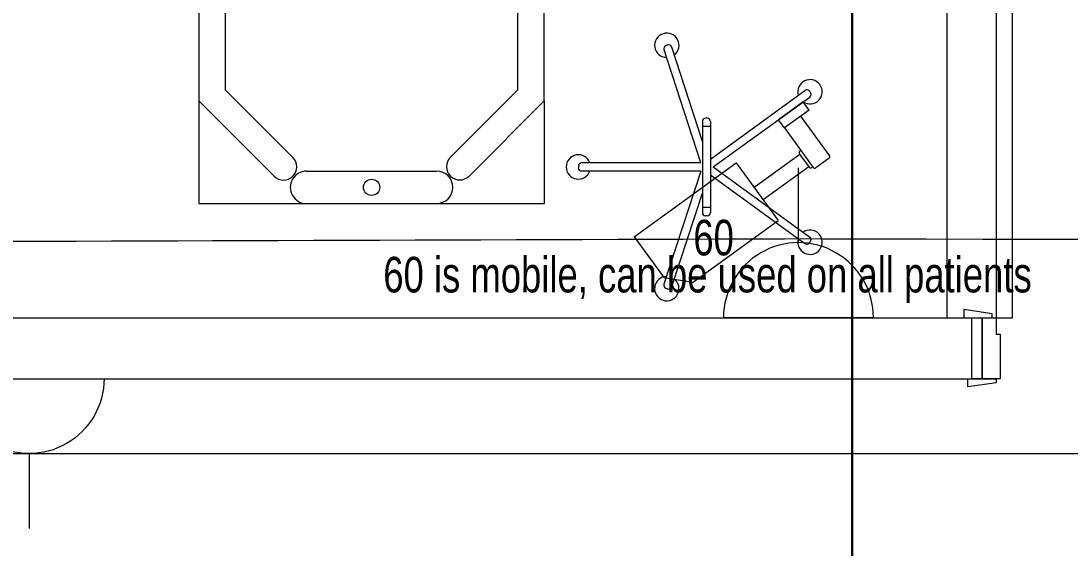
# Model space of a CAD drawing. Header units: metres. Extents: x 75097 to 220695, y -1557923 to -1361206.
# Drawn here: x 115643 to 118224, y -1461390 to -1460092 of the extents above; entities that cross this region are included whole.
import ezdxf

# ---------------------------------------------------------------- set-up
doc = ezdxf.new("R2010")
doc.units = ezdxf.units.M
doc.layers.get('0').update_dxf_attribs({"lineweight": 0})
for name, color, linetype, lineweight in [('A-100 - Copy$0$Medical Equipment and Furniture', 8, 'Continuous', 0), ('A-100 - Copy$0$Medical Equipment and Furniture1', 8, 'Continuous', 5), ('A-100 - Copy$0$Walls', 8, 'Continuous', 0), ('A-100 - Copy$0$Wooden Joinery', 8, 'Continuous', 0), ('E-LG', 245, 'Continuous', 30)]:
    doc.layers.add(name, color=color, linetype=linetype, lineweight=lineweight)
doc.layers.add('E-POWR', color=7, linetype='Continuous', lineweight=9, true_color=0x4e7e3e)
doc.styles.add('A-100 - Copy$0$X3G_ENTITY_257CFD', font='swisscl.ttf', dxfattribs={"height": 200})

# ---------------------------------------------------------------- blocks, each defined once
blk = doc.blocks.new('NORMAL SOCKET')
at = {"layer": 'E-POWR'}
for p, q in [((0, 307.7), (0, 615.4)), ((-307.7, 0), (307.7, 0))]:
    blk.add_line(p, q, dxfattribs=at)
blk.add_ellipse((0, 0), major_axis=(32.8, 305.9), ratio=1, start_param=4.81904, end_param=7.960633, dxfattribs=at)
blk = doc.blocks.new('*X149')
for p, q in [((5, 3), (5, 3)), ((5, 3), (5, 3)), ((5, 3), (5, 3)), ((5, 3), (5, 3)), ((5, 3), (5, 3)), ((5, 3), (5, 3)), ((5, 3), (5, 3)), ((5, 3), (5, 3)), ((5, 3), (5, 3)), ((5, 3), (5, 3)), ((5, 3), (5, 3)), ((5, 3), (5, 3)), ((5, 3), (5, 3)), ((5, 3), (5, 3)), ((5, 3), (5, 3)), ((5, 3), (5, 3)), ((5, 3), (5, 3)), ((5, 3), (5, 3)), ((5, 3), (5, 3)), ((5, 3), (5, 3)), ((5, 3), (5, 3)), ((5, 3), (5, 3)), ((5, 3), (5, 3)), ((5, 3), (5, 3)), ((5, 3), (5, 3)), ((5, 3), (5, 3)), ((5, 3), (5, 3)), ((5, 3), (5, 3)), ((5, 3), (5, 3)), ((5, 3), (5, 3)), ((5, 3), (5, 3)), ((5, 3), (5, 3)), ((5, 3), (5, 3)), ((5, 3), (5, 3)), ((5, 3), (5, 3)), ((5, 3), (5, 3)), ((5, 3), (5, 3)), ((5, 3), (5, 3)), ((5, 3), (5, 3)), ((5, 3), (5, 3)), ((5, 3), (5, 3)), ((5, 3), (5, 3)), ((5, 3), (5, 3)), ((5, 3), (5, 3)), ((5, 3), (5, 3)), ((5, 3), (5, 3)), ((5, 3), (5, 3)), ((5, 3), (5, 3)), ((5, 3), (5, 3)), ((5, 3), (5, 3)), ((5, 3), (5, 3)), ((5, 3), (5, 3)), ((5, 3), (5, 3)), ((5, 3), (5, 3)), ((5, 3), (5, 3)), ((5, 3), (5, 3)), ((5, 3), (5, 3)), ((5, 3), (5, 3)), ((5, 3), (5, 3)), ((5, 3), (5, 3)), ((5, 3), (5, 3)), ((5, 3), (5, 3)), ((5, 3), (5, 3)), ((5, 3), (5, 3)), ((5, 3), (5, 3)), ((5, 3), (5, 3)), ((6, 3), (5, 3)), ((5, 3), (5, 3)), ((6, 3), (5, 3)), ((5, 3), (5, 3)), ((6, 3), (5, 3)), ((5, 3), (5, 3)), ((6, 3), (5, 3)), ((5, 3), (5, 3)), ((5, 3), (5, 3)), ((5, 3), (5, 3)), ((5, 3), (5, 3)), ((5, 3), (5, 3)), ((5, 3), (5, 3)), ((5, 3), (5, 3)), ((5, 3), (5, 3)), ((5, 3), (5, 3)), ((5, 3), (5, 3)), ((5, 3), (5, 3)), ((5, 3), (5, 3)), ((5, 3), (5, 3)), ((5, 3), (5, 3)), ((5, 3), (5, 3)), ((5, 3), (5, 3)), ((5, 3), (5, 3)), ((5, 3), (5, 3)), ((5, 3), (5, 3)), ((5, 3), (5, 3)), ((5, 3), (5, 3)), ((5, 3), (5, 3)), ((5, 3), (5, 3)), ((6, 3), (6, 3)), ((6, 3), (6, 3)), ((6, 3), (6, 3)), ((6, 3), (6, 3)), ((6, 3), (6, 3)), ((6, 3), (6, 3)), ((6, 3), (6, 3)), ((6, 3), (6, 3)), ((6, 3), (6, 3)), ((6, 3), (6, 3)), ((6, 3), (6, 3)), ((6, 3), (6, 3)), ((6, 3), (6, 3)), ((6, 3), (6, 3)), ((6, 3), (6, 3)), ((6, 3), (6, 3)), ((6, 3), (6, 3)), ((6, 3), (6, 3)), ((6, 3), (6, 3)), ((6, 3), (6, 3)), ((6, 3), (6, 3)), ((6, 3), (6, 3)), ((6, 3), (6, 3)), ((6, 3), (6, 3)), ((6, 3), (6, 3)), ((6, 3), (6, 3)), ((6, 3), (6, 3)), ((6, 3), (6, 3)), ((6, 3), (6, 3)), ((6, 3), (6, 3)), ((6, 3), (6, 3)), ((6, 3), (6, 3)), ((6, 3), (6, 3)), ((6, 3), (6, 3)), ((6, 3), (6, 3)), ((6, 3), (6, 3)), ((6, 3), (6, 3)), ((6, 3), (6, 3)), ((6, 3), (6, 3)), ((6, 3), (6, 3)), ((6, 3), (6, 3)), ((6, 3), (6, 3)), ((6, 3), (6, 3)), ((6, 3), (6, 3)), ((6, 3), (6, 3)), ((6, 3), (6, 3)), ((6, 3), (6, 3)), ((6, 3), (6, 3)), ((6, 3), (6, 3)), ((6, 3), (6, 3)), ((6, 3), (6, 3)), ((6, 3), (6, 3)), ((6, 3), (6, 3)), ((6, 3), (6, 3)), ((6, 3), (6, 3)), ((6, 3), (6, 3)), ((6, 3), (6, 3)), ((6, 3), (6, 3)), ((6, 3), (6, 3)), ((6, 3), (6, 3)), ((6, 3), (6, 3)), ((6, 3), (6, 3)), ((6, 3), (6, 3)), ((6, 3), (6, 3)), ((6, 3), (6, 3)), ((6, 3), (6, 3)), ((6, 3), (6, 3)), ((6, 3), (6, 3)), ((6, 3), (6, 3)), ((6, 3), (6, 3)), ((6, 3), (6, 3)), ((6, 3), (6, 3)), ((6, 3), (6, 3)), ((6, 3), (6, 3)), ((6, 3), (6, 3)), ((6, 3), (6, 3)), ((6, 3), (6, 3)), ((6, 3), (6, 3)), ((6, 3), (6, 3)), ((6, 3), (6, 3)), ((6, 3), (6, 3)), ((6, 3), (6, 3)), ((6, 3), (6, 3)), ((6, 3), (6, 3)), ((6, 3), (6, 3)), ((6, 3), (6, 3)), ((6, 3), (6, 3)), ((6, 3), (6, 3)), ((6, 3), (6, 3)), ((6, 3), (6, 3)), ((6, 3), (6, 3)), ((6, 3), (6, 3)), ((6, 3), (6, 3)), ((6, 3), (6, 3)), ((6, 3), (6, 3)), ((6, 3), (6, 3)), ((6, 3), (6, 3)), ((6, 3), (6, 3)), ((6, 3), (6, 3)), ((6, 3), (6, 3)), ((6, 3), (6, 3)), ((6, 3), (6, 3)), ((6, 3), (6, 3)), ((6, 3), (6, 3)), ((6, 3), (6, 3)), ((6, 3), (6, 3)), ((6, 3), (6, 3)), ((6, 3), (6, 3)), ((6, 3), (6, 3)), ((6, 3), (6, 3)), ((6, 3), (6, 3)), ((6, 3), (6, 3)), ((6, 3), (6, 3)), ((6, 3), (6, 3)), ((6, 3), (6, 3)), ((6, 3), (6, 3)), ((6, 3), (6, 3)), ((6, 3), (6, 3)), ((6, 3), (6, 3)), ((6, 3), (6, 3)), ((6, 3), (6, 3)), ((6, 3), (6, 3)), ((6, 3), (6, 3)), ((6, 3), (6, 3)), ((6, 3), (6, 3)), ((6, 3), (6, 3)), ((6, 3), (6, 3)), ((6, 3), (6, 3)), ((6, 3), (6, 3)), ((6, 3), (6, 3)), ((6, 3), (6, 3)), ((6, 3), (6, 3)), ((6, 3), (6, 3)), ((6, 3), (6, 3)), ((6, 3), (6, 3)), ((6, 3), (6, 3)), ((6, 3), (6, 3)), ((6, 3), (6, 3)), ((6, 3), (6, 3)), ((6, 3), (6, 3)), ((6, 3), (6, 3)), ((6, 3), (6, 3)), ((6, 3), (6, 3)), ((6, 3), (6, 3)), ((6, 3), (6, 3)), ((6, 3), (6, 3)), ((6, 3), (6, 3)), ((6, 3), (6, 3)), ((6, 3), (6, 3)), ((6, 3), (6, 3)), ((6, 3), (6, 3)), ((6, 3), (6, 3)), ((6, 3), (6, 3)), ((6, 3), (6, 3)), ((6, 3), (6, 3)), ((6, 3), (6, 3)), ((6, 3), (6, 3)), ((6, 3), (6, 3)), ((6, 3), (6, 3)), ((6, 3), (6, 3)), ((6, 3), (6, 3)), ((6, 3), (6, 3)), ((6, 3), (6, 3)), ((6, 3), (6, 3)), ((6, 3), (6, 3)), ((6, 3), (6, 3)), ((6, 3), (6, 3)), ((6, 3), (6, 3)), ((6, 3), (6, 3)), ((6, 3), (6, 3)), ((6, 3), (6, 3)), ((6, 3), (6, 3)), ((6, 3), (6, 3)), ((6, 3), (6, 3)), ((6, 3), (6, 3)), ((6, 3), (6, 3)), ((6, 3), (6, 3)), ((6, 3), (6, 3)), ((6, 3), (6, 3)), ((6, 3), (6, 3)), ((6, 3), (6, 3)), ((6, 3), (6, 3)), ((6, 3), (6, 3)), ((6, 3), (6, 3)), ((6, 3), (6, 3)), ((6, 3), (6, 3)), ((6, 3), (6, 3)), ((6, 3), (6, 3)), ((6, 3), (6, 3)), ((6, 3), (6, 3)), ((6, 3), (6, 3)), ((6, 3), (6, 3)), ((6, 3), (6, 3)), ((6, 3), (6, 3)), ((6, 3), (6, 3)), ((6, 3), (6, 3)), ((6, 3), (6, 3)), ((6, 3), (6, 3)), ((6, 3), (6, 3)), ((6, 3), (6, 3)), ((6, 3), (6, 3)), ((6, 3), (6, 3)), ((6, 3), (6, 3)), ((6, 3), (6, 3)), ((6, 3), (5, 3)), ((6, 3), (5, 3)), ((6, 3), (5, 3)), ((6, 3), (5, 3)), ((6, 3), (5, 3)), ((6, 3), (6, 3)), ((6, 3), (6, 3)), ((6, 3), (6, 3)), ((6, 3), (6, 3)), ((6, 3), (6, 3)), ((6, 3), (6, 3)), ((6, 3), (6, 3)), ((6, 3), (6, 3)), ((6, 3), (6, 3)), ((6, 3), (6, 3)), ((6, 3), (6, 3)), ((6, 3), (6, 3)), ((6, 3), (6, 3)), ((6, 3), (6, 3)), ((6, 3), (6, 3)), ((6, 3), (6, 3)), ((6, 3), (6, 3)), ((6, 3), (6, 3)), ((6, 3), (6, 3)), ((6, 3), (6, 3)), ((6, 3), (6, 3)), ((6, 3), (6, 3)), ((6, 3), (6, 3)), ((6, 3), (6, 3)), ((6, 3), (6, 3)), ((6, 3), (6, 3)), ((6, 3), (6, 3)), ((6, 3), (6, 3)), ((6, 3), (6, 3)), ((6, 3), (6, 3)), ((6, 3), (6, 3)), ((6, 3), (6, 3)), ((6, 3), (6, 3)), ((6, 3), (6, 3)), ((6, 3), (6, 3)), ((6, 3), (6, 3)), ((6, 3), (6, 3)), ((6, 3), (6, 3)), ((6, 3), (6, 3)), ((6, 3), (6, 3)), ((6, 3), (6, 3)), ((6, 3), (6, 3)), ((6, 3), (6, 3)), ((6, 3), (6, 3)), ((6, 3), (6, 3)), ((6, 3), (6, 3)), ((6, 3), (6, 3)), ((6, 3), (6, 3)), ((6, 3), (6, 3)), ((6, 3), (6, 3)), ((6, 3), (6, 3)), ((6, 3), (6, 3)), ((6, 3), (6, 3)), ((6, 3), (6, 3)), ((6, 3), (6, 3)), ((6, 3), (6, 3)), ((6, 3), (6, 3)), ((6, 3), (6, 3)), ((6, 3), (6, 3)), ((6, 3), (6, 3)), ((6, 3), (6, 3)), ((6, 3), (6, 3)), ((6, 3), (6, 3)), ((6, 3), (6, 3)), ((6, 3), (6, 3)), ((6, 3), (6, 3)), ((6, 3), (6, 3)), ((6, 3), (6, 3)), ((6, 3), (6, 3)), ((6, 3), (6, 3)), ((6, 3), (6, 3)), ((6, 3), (6, 3)), ((6, 3), (6, 3)), ((6, 3), (6, 3)), ((6, 3), (6, 3)), ((6, 3), (6, 3)), ((6, 3), (6, 3)), ((6, 3), (6, 3)), ((6, 3), (6, 3)), ((6, 3), (6, 3)), ((6, 3), (6, 3)), ((6, 3), (6, 3)), ((6, 3), (6, 3)), ((6, 3), (6, 3)), ((6, 3), (6, 3)), ((6, 3), (6, 3)), ((6, 3), (6, 3)), ((6, 3), (6, 3)), ((6, 3), (6, 3)), ((6, 3), (6, 3)), ((6, 3), (6, 3)), ((6, 3), (6, 3)), ((6, 3), (6, 3)), ((6, 3), (6, 3)), ((6, 3), (6, 3)), ((6, 3), (6, 3)), ((6, 3), (6, 3)), ((6, 3), (6, 3)), ((6, 3), (6, 3)), ((6, 3), (6, 3)), ((6, 3), (6, 3)), ((6, 3), (6, 3)), ((6, 3), (6, 3)), ((6, 3), (6, 3)), ((6, 3), (6, 3)), ((6, 3), (6, 3)), ((6, 3), (6, 3)), ((6, 3), (6, 3)), ((6, 3), (6, 3)), ((6, 3), (6, 3)), ((6, 3), (6, 3)), ((6, 3), (6, 3)), ((6, 3), (6, 3)), ((6, 3), (6, 3)), ((6, 3), (6, 3)), ((6, 3), (6, 3)), ((6, 3), (6, 3)), ((6, 3), (6, 3)), ((6, 3), (6, 3)), ((6, 3), (6, 3)), ((6, 3), (6, 3)), ((6, 3), (6, 3)), ((6, 3), (6, 3)), ((6, 3), (6, 3)), ((6, 3), (6, 3)), ((6, 3), (6, 3)), ((6, 3), (6, 3)), ((6, 3), (6, 3)), ((6, 3), (6, 3)), ((6, 3), (6, 3)), ((6, 3), (6, 3)), ((6, 3), (6, 3)), ((6, 3), (6, 3)), ((6, 3), (6, 3)), ((6, 3), (6, 3)), ((6, 3), (6, 3)), ((6, 3), (6, 3)), ((6, 3), (6, 3)), ((6, 3), (6, 3)), ((6, 3), (6, 3)), ((6, 3), (6, 3)), ((6, 3), (6, 3)), ((6, 3), (6, 3)), ((6, 3), (6, 3)), ((6, 3), (6, 3)), ((6, 3), (6, 3)), ((6, 3), (6, 3)), ((6, 3), (6, 3)), ((6, 3), (6, 3)), ((6, 3), (6, 3)), ((6, 3), (6, 3)), ((6, 3), (6, 3)), ((6, 3), (6, 3)), ((6, 3), (6, 3)), ((6, 3), (6, 3)), ((6, 3), (6, 3)), ((6, 3), (6, 3)), ((6, 3), (6, 3)), ((6, 3), (6, 3)), ((6, 3), (6, 3)), ((6, 3), (6, 3)), ((6, 3), (6, 3)), ((6, 3), (6, 3)), ((6, 3), (6, 3)), ((6, 3), (6, 3)), ((6, 3), (6, 3)), ((6, 3), (6, 3)), ((6, 3), (6, 3)), ((6, 3), (6, 3)), ((6, 3), (6, 3)), ((6, 3), (6, 3)), ((6, 3), (6, 3)), ((6, 3), (6, 3)), ((6, 3), (6, 3)), ((6, 3), (6, 3)), ((6, 3), (6, 3)), ((6, 3), (6, 3)), ((6, 3), (6, 3)), ((6, 3), (6, 3)), ((6, 3), (6, 3)), ((6, 3), (6, 3)), ((6, 3), (6, 3)), ((6, 3), (6, 3)), ((6, 3), (6, 3)), ((6, 3), (6, 3)), ((6, 3), (6, 3)), ((6, 3), (6, 3)), ((6, 3), (6, 3)), ((6, 3), (6, 3)), ((6, 3), (6, 3)), ((6, 3), (6, 3)), ((6, 3), (6, 3)), ((6, 3), (6, 3)), ((6, 3), (6, 3)), ((6, 3), (6, 3)), ((6, 3), (6, 3)), ((6, 3), (6, 3)), ((6, 3), (6, 3)), ((6, 3), (6, 3)), ((6, 3), (6, 3)), ((6, 3), (6, 3)), ((6, 3), (6, 3)), ((6, 3), (6, 3)), ((6, 3), (6, 3)), ((6, 3), (6, 3)), ((6, 3), (6, 3)), ((6, 3), (6, 3)), ((6, 3), (6, 3)), ((6, 3), (6, 3)), ((6, 3), (6, 3)), ((6, 3), (6, 3)), ((6, 3), (6, 3)), ((6, 3), (6, 3)), ((6, 3), (6, 3)), ((6, 3), (6, 3)), ((6, 3), (6, 3)), ((6, 3), (6, 3)), ((6, 3), (6, 3)), ((6, 3), (6, 3)), ((6, 3), (6, 3)), ((6, 3), (6, 3)), ((6, 3), (6, 3)), ((6, 3), (6, 3)), ((6, 3), (6, 3)), ((6, 3), (6, 3)), ((6, 3), (6, 3)), ((6, 3), (6, 3)), ((6, 3), (6, 3)), ((6, 3), (6, 3)), ((6, 3), (6, 3)), ((6, 3), (6, 3)), ((6, 3), (6, 3)), ((6, 3), (6, 3)), ((6, 3), (6, 3)), ((6, 3), (6, 3)), ((6, 3), (6, 3)), ((6, 3), (6, 3)), ((6, 3), (6, 3)), ((6, 3), (6, 3)), ((6, 3), (6, 3)), ((6, 3), (6, 3)), ((6, 3), (6, 3)), ((6, 3), (6, 3)), ((6, 3), (6, 3)), ((6, 3), (6, 3)), ((6, 3), (6, 3)), ((6, 3), (6, 3)), ((6, 3), (6, 3)), ((6, 3), (6, 3)), ((6, 3), (6, 3)), ((6, 3), (6, 3)), ((6, 3), (6, 3)), ((6, 3), (6, 3)), ((6, 3), (6, 3)), ((6, 3), (6, 3)), ((6, 3), (6, 3)), ((6, 3), (6, 3)), ((6, 3), (6, 3)), ((6, 3), (6, 3)), ((6, 3), (6, 3)), ((6, 3), (6, 3)), ((6, 3), (6, 3)), ((6, 3), (6, 3)), ((6, 3), (6, 3)), ((6, 3), (6, 3)), ((6, 3), (6, 3)), ((6, 3), (6, 3)), ((6, 3), (6, 3)), ((6, 3), (6, 3)), ((6, 3), (6, 3)), ((6, 3), (6, 3)), ((6, 3), (6, 3)), ((6, 3), (6, 3)), ((6, 3), (6, 3)), ((6, 3), (6, 3)), ((6, 3), (6, 3)), ((6, 3), (6, 3)), ((6, 3), (6, 3)), ((6, 3), (6, 3)), ((6, 3), (6, 3)), ((6, 3), (6, 3)), ((6, 3), (6, 3)), ((6, 3), (6, 3)), ((6, 3), (6, 3)), ((6, 3), (6, 3)), ((6, 3), (6, 3)), ((6, 3), (6, 3)), ((6, 3), (6, 3)), ((6, 3), (6, 3)), ((6, 3), (6, 3)), ((6, 3), (6, 3)), ((6, 3), (6, 3)), ((6, 3), (6, 3)), ((6, 3), (6, 3)), ((6, 3), (6, 3)), ((6, 3), (6, 3)), ((6, 3), (6, 3)), ((6, 3), (6, 3)), ((6, 3), (6, 3)), ((6, 3), (6, 3)), ((6, 3), (6, 3)), ((6, 3), (6, 3)), ((6, 3), (6, 3)), ((6, 3), (6, 3)), ((6, 3), (6, 3)), ((6, 3), (6, 3)), ((6, 3), (6, 3)), ((6, 3), (6, 3)), ((6, 3), (6, 3)), ((6, 3), (6, 3)), ((6, 3), (6, 3)), ((6, 3), (6, 3)), ((6, 3), (6, 3)), ((6, 3), (6, 3)), ((6, 3), (6, 3)), ((6, 3), (6, 3)), ((6, 3), (6, 3))]:
    blk.add_line(p, q)
blk = doc.blocks.new('*X150')
for p, q in [((13, 1), (13, 1)), ((13, 1), (13, 1)), ((13, 1), (13, 1)), ((13, 1), (13, 1)), ((13, 1), (13, 1)), ((13, 1), (13, 1)), ((13, 1), (13, 1)), ((13, 1), (13, 1)), ((13, 1), (13, 1)), ((13, 1), (13, 1)), ((13, 1), (13, 1)), ((13, 1), (13, 1)), ((13, 1), (13, 1)), ((13, 1), (13, 1)), ((13, 1), (13, 1)), ((13, 1), (14, 1)), ((13, 1), (14, 1)), ((13, 1), (14, 1)), ((13, 1), (13, 1)), ((13, 1), (13, 1)), ((13, 1), (13, 1)), ((13, 1), (13, 1)), ((13, 1), (13, 1)), ((13, 1), (13, 1)), ((13, 1), (13, 1)), ((13, 1), (13, 1)), ((13, 1), (13, 1)), ((13, 1), (13, 1)), ((13, 1), (13, 1)), ((13, 1), (13, 1)), ((13, 1), (13, 1)), ((13, 1), (13, 1)), ((13, 1), (13, 1)), ((13, 1), (13, 1)), ((13, 1), (13, 1)), ((13, 1), (13, 1)), ((13, 1), (13, 1)), ((13, 1), (13, 1)), ((13, 1), (13, 1)), ((13, 1), (13, 1)), ((13, 1), (13, 1)), ((13, 1), (13, 1)), ((13, 1), (13, 1)), ((13, 1), (13, 1)), ((13, 1), (13, 1)), ((13, 1), (13, 1)), ((13, 1), (13, 1)), ((13, 1), (13, 1)), ((13, 1), (13, 1)), ((13, 1), (13, 1)), ((13, 1), (13, 1)), ((13, 1), (13, 1)), ((13, 1), (13, 1)), ((13, 1), (13, 1)), ((13, 1), (13, 1)), ((13, 1), (13, 1)), ((13, 1), (13, 1)), ((13, 1), (13, 1)), ((13, 1), (13, 1)), ((13, 1), (13, 1)), ((13, 1), (13, 1)), ((13, 1), (13, 1)), ((13, 1), (13, 1)), ((13, 1), (13, 1)), ((13, 1), (13, 1)), ((13, 1), (13, 1)), ((13, 1), (13, 1)), ((13, 1), (13, 1)), ((13, 1), (13, 1)), ((13, 1), (13, 1)), ((13, 1), (13, 1)), ((13, 1), (13, 1)), ((13, 1), (13, 1)), ((13, 1), (13, 1)), ((13, 1), (13, 1)), ((13, 1), (13, 1)), ((13, 1), (13, 1)), ((13, 1), (13, 1)), ((13, 1), (13, 1)), ((13, 1), (13, 1)), ((13, 1), (13, 1)), ((13, 1), (13, 1)), ((13, 1), (13, 1)), ((13, 1), (13, 1)), ((13, 1), (13, 1)), ((13, 1), (13, 1)), ((13, 1), (13, 1)), ((13, 1), (13, 1)), ((13, 1), (13, 1)), ((13, 1), (13, 1)), ((13, 1), (13, 1)), ((13, 1), (13, 1)), ((13, 1), (13, 1)), ((13, 1), (13, 1)), ((13, 1), (13, 1)), ((13, 1), (13, 1)), ((13, 1), (13, 1)), ((13, 1), (13, 1)), ((13, 1), (13, 1)), ((13, 1), (13, 1)), ((13, 1), (13, 1)), ((13, 1), (13, 1)), ((13, 1), (13, 1)), ((13, 1), (13, 1)), ((13, 1), (13, 1)), ((13, 1), (13, 1)), ((13, 1), (13, 1)), ((13, 1), (13, 1)), ((13, 1), (13, 1)), ((13, 1), (13, 1)), ((13, 1), (13, 1)), ((13, 1), (13, 1)), ((13, 1), (13, 1)), ((13, 1), (13, 1)), ((13, 1), (13, 1)), ((13, 1), (13, 1)), ((13, 1), (13, 1)), ((13, 1), (13, 1)), ((13, 1), (13, 1)), ((13, 1), (13, 1)), ((13, 1), (13, 1)), ((13, 1), (13, 1)), ((13, 1), (13, 1)), ((13, 1), (14, 1)), ((13, 0), (13, 0)), ((13, 0), (13, 0)), ((13, 0), (13, 0)), ((13, 0), (13, 0)), ((13, 0), (13, 0)), ((13, 0), (13, 0)), ((13, 0), (13, 0)), ((13, 0), (13, 0)), ((13, 0), (13, 0)), ((13, 0), (13, 0)), ((13, 0), (13, 0)), ((13, 0), (13, 0)), ((13, 0), (13, 0)), ((13, 0), (13, 0)), ((13, 0), (13, 0)), ((13, 0), (13, 0)), ((13, 0), (13, 0)), ((13, 0), (13, 0)), ((13, 0), (13, 0)), ((13, 0), (13, 0)), ((13, 0), (13, 0)), ((13, 0), (13, 0)), ((13, 0), (13, 0)), ((13, 0), (13, 0)), ((13, 0), (13, 0)), ((13, 0), (13, 0)), ((13, 0), (13, 0)), ((13, 0), (13, 0)), ((13, 0), (13, 0)), ((13, 0), (13, 0)), ((13, 0), (13, 0)), ((13, 0), (13, 0)), ((13, 0), (13, 0)), ((13, 0), (13, 0)), ((13, 0), (13, 0)), ((13, 0), (13, 0)), ((13, 0), (13, 0)), ((13, 0), (13, 0)), ((13, 0), (13, 0)), ((13, 0), (13, 0)), ((13, 0), (13, 0)), ((13, 0), (13, 0)), ((13, 0), (13, 0)), ((13, 0), (13, 0)), ((13, 0), (13, 0)), ((13, 0), (13, 0)), ((13, 0), (13, 0)), ((13, 0), (13, 0)), ((13, 0), (14, 0)), ((13, 0), (14, 0)), ((13, 0), (13, 0)), ((13, 0), (14, 0)), ((14, 1), (14, 1)), ((14, 1), (14, 1)), ((14, 1), (14, 1)), ((14, 1), (14, 1)), ((14, 1), (14, 1)), ((14, 1), (14, 1)), ((14, 1), (14, 1)), ((14, 1), (14, 1)), ((14, 1), (14, 1)), ((14, 1), (14, 1)), ((14, 1), (14, 1)), ((14, 1), (14, 1)), ((14, 1), (14, 1)), ((14, 1), (14, 1)), ((14, 1), (14, 1)), ((14, 1), (14, 1)), ((14, 1), (14, 1)), ((14, 1), (14, 1)), ((14, 1), (14, 1)), ((14, 1), (14, 1)), ((14, 1), (14, 1)), ((14, 1), (14, 1)), ((14, 1), (14, 1)), ((14, 1), (14, 1)), ((14, 1), (14, 1)), ((14, 1), (14, 1)), ((14, 1), (14, 1)), ((14, 1), (14, 1)), ((14, 1), (14, 1)), ((14, 1), (14, 1)), ((14, 1), (14, 1)), ((14, 1), (14, 1)), ((14, 1), (14, 1)), ((14, 1), (14, 1)), ((14, 1), (14, 1)), ((14, 1), (14, 1)), ((14, 1), (14, 1)), ((14, 1), (14, 1)), ((14, 1), (14, 1)), ((14, 1), (14, 1)), ((14, 1), (14, 1)), ((14, 1), (14, 1)), ((14, 1), (14, 1)), ((14, 1), (14, 1)), ((14, 1), (14, 1)), ((14, 1), (14, 1)), ((14, 1), (14, 1)), ((14, 1), (14, 1)), ((14, 1), (14, 1)), ((14, 1), (14, 1)), ((14, 1), (14, 1)), ((14, 1), (14, 1)), ((14, 1), (14, 1)), ((14, 1), (14, 1)), ((14, 1), (14, 1)), ((14, 1), (14, 1)), ((14, 1), (14, 1)), ((14, 1), (14, 1)), ((14, 1), (14, 1)), ((14, 1), (14, 1)), ((14, 1), (14, 1)), ((14, 1), (14, 1)), ((14, 1), (14, 1)), ((14, 1), (14, 1)), ((14, 1), (14, 1)), ((14, 1), (14, 1)), ((14, 1), (14, 1)), ((14, 1), (14, 1)), ((14, 1), (14, 1)), ((14, 1), (14, 1)), ((14, 1), (14, 1)), ((14, 1), (14, 1)), ((14, 1), (14, 1)), ((14, 1), (14, 1)), ((14, 1), (14, 1)), ((14, 1), (14, 1)), ((14, 1), (14, 1)), ((14, 1), (14, 1)), ((14, 1), (14, 1)), ((14, 1), (14, 1)), ((14, 1), (14, 1)), ((14, 1), (14, 1)), ((14, 1), (14, 1)), ((14, 1), (14, 1)), ((14, 1), (14, 1)), ((14, 1), (14, 1)), ((14, 1), (14, 1)), ((14, 1), (14, 1)), ((14, 1), (14, 1)), ((14, 1), (14, 1)), ((14, 1), (14, 1)), ((14, 1), (14, 1)), ((14, 1), (14, 1)), ((14, 1), (14, 1)), ((14, 0), (14, 0)), ((14, 0), (14, 0)), ((14, 0), (14, 0)), ((14, 0), (14, 0)), ((14, 0), (14, 0)), ((14, 0), (14, 0)), ((14, 0), (14, 0)), ((14, 0), (14, 0)), ((14, 0), (14, 0)), ((14, 0), (14, 0)), ((14, 0), (14, 0)), ((14, 0), (14, 0)), ((14, 0), (14, 0)), ((14, 0), (14, 0)), ((14, 0), (14, 0)), ((14, 0), (14, 0)), ((14, 0), (14, 0)), ((14, 0), (14, 0)), ((14, 0), (14, 0)), ((14, 0), (14, 0)), ((14, 0), (14, 0)), ((14, 0), (14, 0)), ((14, 0), (14, 0)), ((14, 0), (14, 0)), ((14, 0), (14, 0)), ((14, 0), (14, 0)), ((14, 0), (14, 0)), ((14, 0), (14, 0)), ((14, 0), (14, 0)), ((14, 0), (14, 0)), ((14, 0), (14, 0)), ((14, 0), (14, 0)), ((14, 0), (14, 0)), ((14, 0), (14, 0)), ((14, 0), (14, 0)), ((14, 0), (14, 0)), ((14, 0), (14, 0)), ((14, 0), (14, 0)), ((14, 0), (14, 0)), ((14, 0), (14, 0)), ((14, 0), (14, 0)), ((14, 0), (14, 0)), ((14, 0), (14, 0)), ((14, 0), (14, 0)), ((14, 0), (14, 0)), ((14, 0), (14, 0)), ((14, 0), (14, 0)), ((14, 0), (14, 0)), ((13, 0), (13, 0)), ((13, 0), (14, 0)), ((13, 0), (13, 0)), ((13, 0), (14, 0)), ((13, 0), (13, 0)), ((13, 0), (14, 0)), ((13, 0), (13, 0)), ((13, 0), (13, 0)), ((13, 0), (13, 0)), ((13, 0), (13, 0)), ((13, 0), (14, 0)), ((13, 0), (13, 0)), ((13, 0), (14, 0)), ((13, 0), (13, 0)), ((13, 0), (14, 0)), ((13, 0), (13, 0)), ((13, 0), (14, 0)), ((13, 0), (13, 0)), ((13, 0), (14, 0)), ((13, 0), (13, 0)), ((13, 0), (14, 0)), ((13, 0), (13, 0)), ((13, 0), (14, 0)), ((13, 0), (13, 0)), ((13, 0), (13, 0)), ((13, 0), (13, 0)), ((13, 0), (14, 0)), ((13, 0), (13, 0)), ((13, 0), (14, 0)), ((13, 0), (13, 0)), ((13, 0), (14, 0)), ((13, 0), (13, 0)), ((13, 0), (14, 0)), ((13, 0), (13, 0)), ((13, 0), (13, 0)), ((13, 0), (13, 0)), ((13, 0), (13, 0)), ((13, 0), (13, 0)), ((13, 0), (13, 0)), ((13, 0), (13, 0)), ((13, 0), (13, 0)), ((13, 0), (13, 0)), ((13, 0), (13, 0)), ((13, 0), (13, 0)), ((13, 0), (13, 0)), ((13, 0), (13, 0)), ((13, 0), (13, 0)), ((13, 0), (13, 0)), ((13, 0), (13, 0)), ((13, 0), (13, 0)), ((13, 0), (13, 0)), ((13, 0), (13, 0)), ((13, 0), (13, 0)), ((13, 0), (13, 0)), ((13, 0), (13, 0)), ((13, 0), (13, 0)), ((13, 0), (13, 0)), ((13, 0), (13, 0)), ((13, 0), (13, 0)), ((13, 0), (13, 0)), ((13, 0), (13, 0)), ((13, 0), (13, 0)), ((13, 0), (13, 0)), ((13, 0), (13, 0)), ((13, -1), (13, -1)), ((13, -1), (13, -1)), ((13, -1), (13, -1)), ((13, -1), (13, -1)), ((13, -1), (13, -1)), ((13, -1), (14, -1)), ((13, -1), (13, -1)), ((14, 0), (14, 0)), ((14, 0), (14, 0)), ((14, 0), (14, 0)), ((14, 0), (14, 0)), ((14, 0), (14, 0)), ((14, 0), (14, 0)), ((14, 0), (14, 0)), ((14, 0), (14, 0)), ((14, 0), (14, 0)), ((14, 0), (14, 0)), ((14, 0), (14, 0)), ((14, 0), (14, 0)), ((14, 0), (14, 0)), ((14, 0), (14, 0)), ((14, 0), (14, 0)), ((13, 0), (14, 0)), ((14, 0), (14, 0)), ((14, 0), (14, 0)), ((14, 0), (14, 0)), ((14, 0), (14, 0)), ((14, 0), (14, 0)), ((14, 0), (14, 0)), ((14, 0), (14, 0)), ((14, 0), (14, 0)), ((14, 0), (14, 0)), ((14, 0), (14, 0)), ((14, 0), (14, 0)), ((14, 0), (14, 0)), ((14, 0), (14, 0)), ((14, 0), (14, 0)), ((14, 0), (14, 0)), ((14, 0), (14, 0)), ((14, 0), (14, 0)), ((14, 0), (14, 0)), ((14, 0), (14, 0)), ((14, 0), (14, 0)), ((14, 0), (14, 0)), ((14, 0), (14, 0)), ((14, 0), (14, 0)), ((14, 0), (14, 0)), ((14, 0), (14, 0)), ((14, 0), (14, 0)), ((14, 0), (14, 0)), ((14, 0), (14, 0)), ((14, 0), (14, 0)), ((14, 0), (14, 0)), ((14, 0), (14, 0)), ((14, 0), (14, 0)), ((14, 0), (14, 0)), ((14, 0), (14, 0)), ((14, -1), (14, -1)), ((14, -1), (14, -1)), ((14, -1), (14, -1)), ((14, -1), (14, -1)), ((14, -1), (14, -1))]:
    blk.add_line(p, q)
blk = doc.blocks.new('A-100 - Copy$0$HF16786E-P')
at = {"layer": 'A-100 - Copy$0$Medical Equipment and Furniture1'}
for p, q in [((0, 0.425), (-2.14, 0.425)), ((-0.2531, 0.425), (-0.0678, 0.2397)), ((0, -0.425), (0, 0.425)), ((-0.28, 0.36), (-1.86, 0.36)), ((-0.28, 0.36), (-0.1137, 0.1937)), ((-0.08, -0.16), (-0.08, 0.16)), ((-0.1136, -0.1936), (-0.28, -0.36)), ((-0.0676, -0.2396), (-0.2531, -0.425)), ((-1.86, -0.36), (-0.28, -0.36)), ((-2.14, -0.425), (0, -0.425))]:
    blk.add_line(p, q, dxfattribs=at)
for points in [[(0, 0.425), (0, 0.425), (0, 0.425), (0, 0.425), (0, 0.425), (0, 0.425), (0, 0.425), (0, 0.425), (0, 0.425), (0, 0.425), (0, 0.425), (0, 0.425), (0, 0.425), (0, 0.425), (0, 0.425), (0, 0.425), (0, 0.425), (0, 0.425), (0, 0.425), (0, 0.425), (0, 0.425), (0, 0.425), (0, 0.425), (0, 0.425), (0, 0.425), (0, 0.425), (0, 0.425), (0, 0.425), (0, 0.425), (0, 0.425), (0, 0.425), (0, 0.425), (0, 0.425), (0, 0.425), (0, 0.425), (0, 0.425), (0, 0.425), (0, 0.425), (0, 0.425), (0, 0.425), (0, 0.425), (0, 0.425), (0, 0.425), (0, 0.425), (0, 0.425), (0, 0.425), (0, 0.425), (0, 0.425), (0, 0.425), (0, 0.425), (0, 0.425), (0, 0.425), (0, 0.425), (0, 0.425), (0, 0.425), (0, 0.425), (0, 0.425), (0, 0.425), (0, 0.425), (0, 0.425), (0, 0.425), (0, 0.425), (0, 0.425), (0, 0.425), (0, 0.425), (0, 0.425), (0, 0.425), (0, 0.425), (0, 0.425), (0, 0.425), (0, 0.425), (0, 0.425), (0, 0.425), (0, 0.425), (0, 0.425), (0, 0.425), (0, 0.425), (0, 0.425), (0, 0.425), (0, 0.425), (0, 0.425), (0, 0.425), (0, 0.425), (0, 0.425), (0, 0.425), (0, 0.425), (0, 0.425), (0, 0.425), (0, 0.425), (0, 0.425), (0, 0.425), (0, 0.425), (0, 0.425), (0, 0.425), (0, 0.425), (0, 0.425), (0, 0.425), (0, 0.425), (0, 0.425), (0, 0.425), (0, 0.425), (0, 0.425), (0, 0.425), (0, 0.425), (0, 0.425), (0, 0.425), (0, 0.425), (0, 0.425), (0, 0.425), (0, 0.425), (0, 0.425), (0, 0.425), (0, 0.425), (0, 0.425), (0, 0.425), (0, 0.425), (0, 0.425), (0, 0.425), (0, 0.425), (0, 0.425), (0, 0.425), (0, 0.425), (0, 0.425), (0, 0.425), (0, 0.425), (0, 0.425), (0, 0.425), (0, 0.425), (0, 0.425), (0, 0.425), (0, 0.425), (0, 0.425), (0, 0.425), (0, 0.425), (0, 0.425), (0, 0.425), (0, 0.425), (0, 0.425), (0, 0.425), (0, 0.425), (0, 0.425), (0, 0.425), (0, 0.425), (0, 0.425), (0, 0.425), (0, 0.425), (0, 0.425), (0, 0.425), (0, 0.425), (0, 0.425), (0, 0.425), (0, 0.425), (0, 0.425), (0, 0.425), (0, 0.425), (0, 0.425), (0, 0.425), (0, 0.425), (0, 0.425), (0, 0.425), (0, 0.425), (0, 0.425), (0, 0.425), (0, 0.425), (0, 0.425), (0, 0.425), (0, 0.425), (0, 0.425), (0, 0.425), (0, 0.425), (0, 0.425), (0, 0.425), (0, 0.425), (0, 0.425), (0, 0.425), (0, 0.425), (0, 0.425), (0, 0.425), (0, 0.425), (0, 0.425), (0, 0.425), (0, 0.425), (0, 0.425), (0, 0.425), (0, 0.425), (0, 0.425), (0, 0.425), (0, 0.425), (0, 0.425), (0, 0.425), (0, 0.425), (0, 0.425), (0, 0.425), (0, 0.425), (0, 0.425), (0, 0.425), (0, 0.425), (0, 0.425), (0, 0.425), (0, 0.425), (0, 0.425), (0, 0.425), (0, 0.425), (0, 0.425), (0, 0.425), (0, 0.425), (0, 0.425), (0, 0.425), (0, 0.425), (0, 0.425), (0, 0.425), (0, 0.425), (0, 0.425), (0, 0.425), (0, 0.425), (0, 0.425), (0, 0.425), (0, 0.425), (0, 0.425)], [(0, 0.425), (0, 0.425), (0, 0.425), (0, 0.425), (0, 0.425), (0, 0.425), (0, 0.425), (0, 0.425), (0, 0.425), (0, 0.425), (0, 0.425), (0, 0.425), (0, 0.425), (0, 0.425), (0, 0.425), (0, 0.425), (0, 0.425), (0, 0.425), (0, 0.425), (0, 0.425), (0, 0.425), (0, 0.425), (0, 0.425), (0, 0.425), (0, 0.425), (0, 0.425), (0, 0.425), (0, 0.425), (0, 0.425), (0, 0.425), (0, 0.425), (0, 0.425), (0, 0.425), (0, 0.425), (0, 0.425), (0, 0.425), (0, 0.425), (0, 0.425), (0, 0.425), (0, 0.425), (0, 0.425), (0, 0.425), (0, 0.425), (0, 0.425), (0, 0.425), (0, 0.425), (0, 0.425), (0, 0.425), (0, 0.425), (0, 0.425), (0, 0.425), (0, 0.425), (0, 0.425), (0, 0.425), (0, 0.425), (0, 0.425), (0, 0.425), (0, 0.425), (0, 0.425), (0, 0.425), (0, 0.425), (0, 0.425), (0, 0.425), (0, 0.425), (0, 0.425), (0, 0.425), (0, 0.425), (0, 0.425), (0, 0.425), (0, 0.425), (0, 0.425), (0, 0.425), (0, 0.425), (0, 0.425), (0, 0.425), (0, 0.425), (0, 0.425), (0, 0.425), (0, 0.425), (0, 0.425), (0, 0.425), (0, 0.425), (0, 0.425), (0, 0.425), (0, 0.425), (0, 0.425), (0, 0.425), (0, 0.425), (0, 0.425), (0, 0.425), (0, 0.425), (0, 0.425), (0, 0.425), (0, 0.425), (0, 0.425), (0, 0.425), (0, 0.425), (0, 0.425), (0, 0.425), (0, 0.425), (0, 0.425), (0, 0.425), (0, 0.425), (0, 0.425), (0, 0.425), (0, 0.425), (0, 0.425), (0, 0.425), (0, 0.425), (0, 0.425), (0, 0.425), (0, 0.425), (0, 0.425), (0, 0.425), (0, 0.425), (0, 0.425), (0, 0.425), (0, 0.425), (0, 0.425), (0, 0.425), (0, 0.425), (0, 0.425), (0, 0.425), (0, 0.425), (0, 0.425), (0, 0.425), (0, 0.425), (0, 0.425), (0, 0.425), (0, 0.425), (0, 0.425), (0, 0.425), (0, 0.425), (0, 0.425), (0, 0.425), (0, 0.425), (0, 0.425), (0, 0.425), (0, 0.425), (0, 0.425), (0, 0.425), (0, 0.425), (0, 0.425), (0, 0.425), (0, 0.425), (0, 0.425), (0, 0.425), (0, 0.425), (0, 0.425), (0, 0.425), (0, 0.425), (0, 0.425), (0, 0.425), (0, 0.425), (0, 0.425), (0, 0.425), (0, 0.425), (0, 0.425), (0, 0.425), (0, 0.425), (0, 0.425), (0, 0.425), (0, 0.425), (0, 0.425), (0, 0.425), (0, 0.425), (0, 0.425), (0, 0.425), (0, 0.425), (0, 0.425), (0, 0.425), (0, 0.425), (0, 0.425), (0, 0.425), (0, 0.425), (0, 0.425), (0, 0.425), (0, 0.425), (0, 0.425), (0, 0.425), (0, 0.425), (0, 0.425), (0, 0.425), (0, 0.425), (0, 0.425), (0, 0.425), (0, 0.425), (0, 0.425), (0, 0.425), (0, 0.425), (0, 0.425), (0, 0.425), (0, 0.425), (0, 0.425), (0, 0.425), (0, 0.425), (0, 0.425), (0, 0.425), (0, 0.425), (0, 0.425), (0, 0.425), (0, 0.425), (0, 0.425), (0, 0.425), (0, 0.425), (0, 0.425), (0, 0.425), (0, 0.425), (0, 0.425), (0, 0.425), (0, 0.425), (0, 0.425), (0, 0.425), (0, 0.425)], [(0, 0.425), (0, 0.425), (0, 0.425), (0, 0.425), (0, 0.425), (0, 0.425), (0, 0.425), (0, 0.425), (0, 0.425), (0, 0.425), (0, 0.425), (0, 0.425), (0, 0.425), (0, 0.425), (0, 0.425), (0, 0.425), (0, 0.425), (0, 0.425), (0, 0.425), (0, 0.425), (0, 0.425), (0, 0.425), (0, 0.425), (0, 0.425), (0, 0.425), (0, 0.425), (0, 0.425), (0, 0.425), (0, 0.425), (0, 0.425), (0, 0.425), (0, 0.425), (0, 0.425), (0, 0.425), (0, 0.425), (0, 0.425), (0, 0.425), (0, 0.425), (0, 0.425), (0, 0.425), (0, 0.425), (0, 0.425), (0, 0.425), (0, 0.425), (0, 0.425), (0, 0.425), (0, 0.425), (0, 0.425), (0, 0.425), (0, 0.425), (0, 0.425), (0, 0.425), (0, 0.425), (0, 0.425), (0, 0.425), (0, 0.425), (0, 0.425), (0, 0.425), (0, 0.425), (0, 0.425), (0, 0.425), (0, 0.425), (0, 0.425), (0, 0.425), (0, 0.425), (0, 0.425), (0, 0.425), (0, 0.425), (0, 0.425), (0, 0.425), (0, 0.425), (0, 0.425), (0, 0.425), (0, 0.425), (0, 0.425), (0, 0.425), (0, 0.425), (0, 0.425), (0, 0.425), (0, 0.425), (0, 0.425), (0, 0.425), (0, 0.425), (0, 0.425), (0, 0.425), (0, 0.425), (0, 0.425), (0, 0.425), (0, 0.425), (0, 0.425), (0, 0.425), (0, 0.425), (0, 0.425), (0, 0.425), (0, 0.425), (0, 0.425), (0, 0.425), (0, 0.425), (0, 0.425), (0, 0.425), (0, 0.425), (0, 0.425), (0, 0.425), (0, 0.425), (0, 0.425), (0, 0.425), (0, 0.425), (0, 0.425), (0, 0.425), (0, 0.425), (0, 0.425), (0, 0.425), (0, 0.425), (0, 0.425), (0, 0.425), (0, 0.425), (0, 0.425), (0, 0.425), (0, 0.425), (0, 0.425), (0, 0.425), (0, 0.425), (0, 0.425), (0, 0.425), (0, 0.425), (0, 0.425), (0, 0.425), (0, 0.425), (0, 0.425), (0, 0.425), (0, 0.425), (0, 0.425), (0, 0.425), (0, 0.425), (0, 0.425), (0, 0.425), (0, 0.425), (0, 0.425), (0, 0.425), (0, 0.425), (0, 0.425), (0, 0.425), (0, 0.425), (0, 0.425), (0, 0.425), (0, 0.425), (0, 0.425), (0, 0.425), (0, 0.425), (0, 0.425), (0, 0.425), (0, 0.425), (0, 0.425), (0, 0.425), (0, 0.425), (0, 0.425), (0, 0.425), (0, 0.425), (0, 0.425), (0, 0.425), (0, 0.425), (0, 0.425), (0, 0.425), (0, 0.425), (0, 0.425), (0, 0.425), (0, 0.425), (0, 0.425), (0, 0.425), (0, 0.425), (0, 0.425), (0, 0.425), (0, 0.425), (0, 0.425), (0, 0.425), (0, 0.425), (0, 0.425), (0, 0.425), (0, 0.425), (0, 0.425), (0, 0.425), (0, 0.425), (0, 0.425), (0, 0.425), (0, 0.425), (0, 0.425), (0, 0.425), (0, 0.425), (0, 0.425), (0, 0.425), (0, 0.425), (0, 0.425), (0, 0.425), (0, 0.425), (0, 0.425), (0, 0.425), (0, 0.425), (0, 0.425), (0, 0.425), (0, 0.425), (0, 0.425), (0, 0.425), (0, 0.425), (0, 0.425), (0, 0.425), (0, 0.425), (0, 0.425), (0, 0.425), (0, 0.425), (0, 0.425), (0, 0.425), (0, 0.425), (0, 0.425), (0, 0.425), (0, 0.425), (0, 0.425), (0, 0.425), (0, 0.425), (0, 0.425), (0, 0.425), (0, 0.425), (0, 0.425), (0, 0.425), (0, 0.425), (0, 0.425), (0, 0.425), (0, 0.425), (0, 0.425), (0, 0.425), (0, 0.425), (0, 0.425), (0, 0.425), (0, 0.425), (0, 0.425), (0, 0.425), (0, 0.425), (0, 0.425), (0, 0.425), (0, 0.425), (0, 0.425), (0, 0.425), (0, 0.425), (0, 0.425), (0, 0.425), (0, 0.425), (0, 0.425), (0, 0.425), (0, 0.425), (0, 0.425), (0, 0.425), (0, 0.425), (0, 0.425), (0, 0.425), (0, 0.425), (0, 0.425), (0, 0.425), (0, 0.425), (0, 0.425), (0, 0.425), (0, 0.425), (0, 0.425), (0, 0.425), (0, 0.425), (0, 0.425), (0, 0.425), (0, 0.425), (0, 0.425), (0, 0.425), (0, 0.425), (0, 0.425), (0, 0.425), (0, 0.425), (0, 0.425), (0, 0.425), (0, 0.425), (0, 0.425), (0, 0.425)]]:
    blk.add_lwpolyline(points, close=True, dxfattribs=at)
for points in [[(0, 0.425), (0, 0.425), (0, 0.425), (0, 0.425), (0, 0.425), (0, 0.425), (0, 0.425), (0, 0.425), (0, 0.425), (0, 0.425), (0, 0.425), (0, 0.425), (0, 0.425), (0, 0.425), (0, 0.425)], [(0, 0.425), (0, 0.425), (0, 0.425), (0, 0.425), (0, 0.425), (0, 0.425), (0, 0.425), (0, 0.425), (0, 0.425), (0, 0.425), (0, 0.425), (0, 0.425), (0, 0.425), (0, 0.425), (0, 0.425), (0, 0.425), (0, 0.425), (0, 0.425), (0, 0.425), (0, 0.425), (0, 0.425), (0, 0.425), (0, 0.425), (0, 0.425), (0, 0.425), (0, 0.425), (0, 0.425), (0, 0.425), (0, 0.425), (0, 0.425), (0, 0.425), (0, 0.425), (0, 0.425), (0, 0.425), (0, 0.425), (0, 0.425), (0, 0.425), (0, 0.425), (0, 0.425), (0, 0.425), (0, 0.425), (0, 0.425), (0, 0.425), (0, 0.425), (0, 0.425), (0, 0.425), (0, 0.425), (0, 0.425), (0, 0.425), (0, 0.425), (0, 0.425), (0, 0.425), (0, 0.425), (0, 0.425), (0, 0.425), (0, 0.425), (0, 0.425), (0, 0.425), (0, 0.425), (0, 0.425), (0, 0.425), (0, 0.425), (0, 0.425), (0, 0.425), (0, 0.425), (0, 0.425), (0, 0.425), (0, 0.425), (0, 0.425), (0, 0.425), (0, 0.425), (0, 0.425), (0, 0.425), (0, 0.425), (0, 0.425), (0, 0.425), (0, 0.425), (0, 0.425), (0, 0.425), (0, 0.425), (0, 0.425), (0, 0.425), (0, 0.425), (0, 0.425), (0, 0.425), (0, 0.425), (0, 0.425), (0, 0.425), (0, 0.425)], [(0, 0.425), (0, 0.425), (0, 0.425), (0, 0.425), (0, 0.425), (0, 0.425), (0, 0.425), (0, 0.425), (0, 0.425), (0, 0.425), (0, 0.425), (0, 0.425), (0, 0.425), (0, 0.425), (0, 0.425), (0, 0.425), (0, 0.425), (0, 0.425), (0, 0.425), (0, 0.425), (0, 0.425), (0, 0.425), (0, 0.425), (0, 0.425), (0, 0.425), (0, 0.425), (0, 0.425), (0, 0.425), (0, 0.425), (0, 0.425), (0, 0.425), (0, 0.425), (0, 0.425), (0, 0.425), (0, 0.425), (0, 0.425), (0, 0.425), (0, 0.425), (0, 0.425), (0, 0.425), (0, 0.425), (0, 0.425), (0, 0.425), (0, 0.425), (0, 0.425), (0, 0.425), (0, 0.425), (0, 0.425), (0, 0.425), (0, 0.425), (0, 0.425), (0, 0.425), (0, 0.425), (0, 0.425), (0, 0.425), (0, 0.425), (0, 0.425), (0, 0.425), (0, 0.425), (0, 0.425), (0, 0.425), (0, 0.425), (0, 0.425), (0, 0.425), (0, 0.425), (0, 0.425), (0, 0.425), (0, 0.425), (0, 0.425), (0, 0.425), (0, 0.425), (0, 0.425), (0, 0.425), (0, 0.425), (0, 0.425), (0, 0.425), (0, 0.425), (0, 0.425), (0, 0.425), (0, 0.425), (0, 0.425), (0, 0.425), (0, 0.425), (0, 0.425), (0, 0.425), (0, 0.425), (0, 0.425), (0, 0.425), (0, 0.425), (0, 0.425), (0, 0.425), (0, 0.425), (0, 0.425), (0, 0.425), (0, 0.425), (0, 0.425), (0, 0.425), (0, 0.425), (0, 0.425), (0, 0.425), (0, 0.425), (0, 0.425), (0, 0.425), (0, 0.425), (0, 0.425), (0, 0.425), (0, 0.425), (0, 0.425), (0, 0.425), (0, 0.425), (0, 0.425)], [(0, 0.425), (0, 0.425), (0, 0.425), (0, 0.425), (0, 0.425), (0, 0.425), (0, 0.425), (0, 0.425), (0, 0.425), (0, 0.425), (0, 0.425), (0, 0.425), (0, 0.425), (0, 0.425), (0, 0.425), (0, 0.425), (0, 0.425), (0, 0.425), (0, 0.425), (0, 0.425), (0, 0.425), (0, 0.425), (0, 0.425), (0, 0.425), (0, 0.425), (0, 0.425), (0, 0.425), (0, 0.425), (0, 0.425), (0, 0.425), (0, 0.425), (0, 0.425), (0, 0.425), (0, 0.425), (0, 0.425), (0, 0.425), (0, 0.425), (0, 0.425), (0, 0.425), (0, 0.425), (0, 0.425), (0, 0.425), (0, 0.425), (0, 0.425), (0, 0.425), (0, 0.425), (0, 0.425), (0, 0.425), (0, 0.425), (0, 0.425), (0, 0.425), (0, 0.425), (0, 0.425), (0, 0.425)], [(0, 0.425), (0, 0.425), (0, 0.425), (0, 0.425), (0, 0.425), (0, 0.425), (0, 0.425), (0, 0.425), (0, 0.425), (0, 0.425), (0, 0.425), (0, 0.425), (0, 0.425), (0, 0.425), (0, 0.425), (0, 0.425), (0, 0.425)], [(0, 0.425), (0, 0.425), (0, 0.425), (0, 0.425), (0, 0.425), (0, 0.425), (0, 0.425), (0, 0.425), (0, 0.425), (0, 0.425)], [(0, 0.425), (0, 0.425), (0, 0.425), (0, 0.425), (0, 0.425), (0, 0.425), (0, 0.425), (0, 0.425), (0, 0.425), (0, 0.425)], [(0, 0.425), (0, 0.425), (0, 0.425), (0, 0.425), (0, 0.425), (0, 0.425), (0, 0.425)], [(0, 0.425), (0, 0.425), (0, 0.425), (0, 0.425), (0, 0.425), (0, 0.425), (0, 0.425), (0, 0.425), (0, 0.425), (0, 0.425), (0, 0.425), (0, 0.425)], [(0, 0.425), (0, 0.425), (0, 0.425), (0, 0.425), (0, 0.425), (0, 0.425), (0, 0.425)], [(0, 0.425), (0, 0.425), (0, 0.425), (0, 0.425), (0, 0.425), (0, 0.425), (0, 0.425), (0, 0.425), (0, 0.425), (0, 0.425)], [(0, 0.425), (0, 0.425), (0, 0.425), (0, 0.425), (0, 0.425), (0, 0.425), (0, 0.425), (0, 0.425)], [(0, 0.425), (0, 0.425), (0, 0.425), (0, 0.425), (0, 0.425), (0, 0.425), (0, 0.425), (0, 0.425), (0, 0.425), (0, 0.425), (0, 0.425), (0, 0.425), (0, 0.425), (0, 0.425), (0, 0.425), (0, 0.425), (0, 0.425), (0, 0.425)], [(0, 0.425), (0, 0.425), (0, 0.425), (0, 0.425), (0, 0.425), (0, 0.425), (0, 0.425), (0, 0.425), (0, 0.425), (0, 0.425)], [(0, 0.425), (0, 0.425), (0, 0.425), (0, 0.425), (0, 0.425), (0, 0.425), (0, 0.425), (0, 0.425), (0, 0.425)]]:
    blk.add_lwpolyline(points, dxfattribs=at)
blk.add_circle((-0.04, 0), 0.02, dxfattribs=at)
for centre, radius, start, end in [((-0.0908, 0.2167), 0.0325, 225, 45), ((-0.04, 0.16), 0.04, 0, 180), ((-0.04, -0.16), 0.04, 180, 0), ((-0.0906, -0.2166), 0.0325, 315, 135)]:
    blk.add_arc(centre, radius, start, end, dxfattribs=at)
for name, xscale, yscale, zscale in [('*X149', 8.593299999999998e-11, 8.593299999999998e-11, 8.593299999999998e-11), ('*X150', 5.4996e-11, 5.4996e-11, 5.4996e-11)]:
    blk.add_blockref(name, (0, 0.425), dxfattribs=dict(at, xscale=xscale, yscale=yscale, zscale=zscale))
blk = doc.blocks.new('A-100 - Copy$0$HF12177-P')
for p, q in [((0, 0), (-0.1724, 0.2372)), ((0, 0), (0.1724, 0.2372)), ((-0.0196, -0.007), (-0.1885, 0.2255)), ((0.0196, -0.007), (0.1885, 0.2255)), ((-0.12, -0.015), (-0.12, -0.019)), ((-0.112, -0.007), (0.112, -0.007)), ((-0.1, -0.007), (-0.1, -0.027)), ((0.1, -0.007), (0.1, -0.027)), ((0.12, -0.015), (0.12, -0.019)), ((-0.0631, -0.027), (-0.2951, -0.1024)), ((-0.01, -0.0308), (-0.2889, -0.1214)), ((-0.112, -0.027), (0.112, -0.027)), ((-0.01, -0.0308), (-0.01, -0.324)), ((0.01, -0.0308), (0.01, -0.324)), ((0.01, -0.0308), (0.2889, -0.1214)), ((0.0631, -0.027), (0.2951, -0.1024))]:
    blk.add_line(p, q)
for centre, radius, start, end in [((-0.1852, 0.2378), 0.03, 325.4712, 286.5288), ((0.1852, 0.2378), 0.03, 253.4712, 214.5288), ((-0.1821, 0.2302), 0.008, 126.3733, 216), ((0, -0.017), 0.315, 125.6267, 126.3733), ((-0.1788, 0.2325), 0.008, 36, 125.6267), ((0.1788, 0.2325), 0.008, 54.3733, 144), ((0, -0.017), 0.315, 53.6267, 54.3733), ((0.1821, 0.2302), 0.008, 324, 53.6267), ((-0.112, -0.015), 0.008, 90, 180), ((-0.112, -0.019), 0.008, 180, 270), ((0.112, -0.015), 0.008, 0, 90), ((0.112, -0.019), 0.008, 270, 0), ((-0.2996, -0.1144), 0.03, 37.4712, 358.5288), ((-0.2926, -0.11), 0.008, 108, 197.6267), ((0.2996, -0.1144), 0.03, 181.4712, 142.5288), ((0.2926, -0.11), 0.008, 342.3733, 72), ((0, -0.017), 0.315, 197.6267, 198.3733), ((-0.2914, -0.1138), 0.008, 198.3733, 288), ((0.2914, -0.1138), 0.008, 252, 341.6267), ((0, -0.017), 0.315, 341.6267, 342.3733), ((0, -0.332), 0.03, 109.4712, 70.5288), ((-0.002, -0.324), 0.008, 180, 269.6267), ((0, -0.017), 0.315, 269.6267, 270.3733), ((0.002, -0.324), 0.008, 270.3733, 0)]:
    blk.add_arc(centre, radius, start, end)
blk = doc.blocks.new('A-100 - Copy$0$MONITOR ARM PLAN')
for p, q in [((0.025, -0.49375, 0), (0.025, -0.18375, 0)), ((0.025, -0.18375, 0), (0.2, -0.18375, 0)), ((0.2, -0.44375, 0), (0.2, -0.18375, 0)), ((0.2, -0.44375, 0), (0.15, -0.49375, 0)), ((0.025, -0.49375, 0), (0.15, -0.49375, 0))]:
    blk.add_line(p, q)
at = {"layer": 'A-100 - Copy$0$Medical Equipment and Furniture1'}
for p, q in [((0.025, 0.0375), (0, 0.0375)), ((0, 0.0375), (0, -0.0375)), ((0.025, 0.0375), (0.025, -0.0375)), ((0.145, 0.0125), (0.025, 0.0125)), ((0.15, 0.0075), (0.15, -0.0325)), ((0.025, -0.0375), (0, -0.0375)), ((0.025, -0.0375), (0.145, -0.0375)), ((0.09375, -0.0375), (0.09375, -0.04)), ((0.09875, -0.045), (0.13875, -0.045)), ((0.1, -0.045), (0.1, -0.18375)), ((0.1375, -0.045), (0.1375, -0.18375)), ((0.14375, -0.0375), (0.14375, -0.04))]:
    blk.add_line(p, q, dxfattribs=at)
for centre, start, end in [((0.145, 0.0075, 0), 0, 90), ((0.09875, -0.04), 180, 270), ((0.13875, -0.04), 270, 360), ((0.145, -0.0325), 270, 0)]:
    blk.add_arc(centre, 0.005, start, end, dxfattribs=at)
blk = doc.blocks.new('A-100 - Copy$0$A$C009F45C9')
at = {"layer": 'A-100 - Copy$0$Wooden Joinery'}
for p, q in [((844, -1650), (754, -1650)), ((844, -1670), (754, -1670)), ((724, -1690), (724, -1680)), ((744, -1690), (724, -1690)), ((744, -1690), (744, -1680)), ((884, -1690), (844, -1690)), ((844, -1700), (844, -1690)), ((854, -1690), (854, -1680)), ((874, -1690), (874, -1680)), ((884, -1700), (884, -1690)), ((724, -1750), (724, -1760)), ((744, -1750), (724, -1750)), ((744, -1750), (744, -1760)), ((844, -1740), (844, -1750)), ((884, -1750), (844, -1750)), ((854, -1750), (854, -1760)), ((874, -1750), (874, -1760)), ((884, -1740), (884, -1750)), ((844, -1770), (754, -1770)), ((844, -1790), (754, -1790))]:
    blk.add_line(p, q, dxfattribs=at)
for points in [[(-75, -60), (-85, -60), (-95, 10), (-75, 10)], [(75, -50), (85, -50), (95, 20), (75, 20)], [(75, -100), (914, -100), (914, -60), (75, -60)], [(75, -1700), (914, -1700), (914, -1740), (75, -1740)], [(75, -1700), (914, -1700), (914, -1740), (75, -1740)], [(-75, -1740), (-85, -1740), (-95, -1810), (-75, -1810)], [(75, -1750), (85, -1750), (95, -1820), (75, -1820)]]:
    blk.add_lwpolyline(points, close=True, dxfattribs=at)
for points in [[(75, -25), (-75, -25), (-75, 0), (75, 0), (75, -25)], [(75, -25), (75, -60), (35, -60), (35, -70), (-75, -70), (-75, -25), (75, -25)], [(75, -1775), (75, -1740), (35, -1740), (35, -1730), (-75, -1730), (-75, -1775), (75, -1775)], [(75, -1775), (-75, -1775), (-75, -1800), (75, -1800), (75, -1775)]]:
    blk.add_lwpolyline(points, dxfattribs=at)
for centre, radius, start, end in [((75, -60), 840, 270, 357.2706), ((75, -1740), 840, 2.7294, 90), ((754, -1680), 30, 90, 180), ((844, -1680), 30, 0, 90), ((754, -1680), 10, 90, 180), ((844, -1680), 10, 0, 90), ((754, -1760), 30, 180, 270), ((754, -1760), 10, 180, 270), ((844, -1760), 10, 270, 0), ((844, -1760), 30, 270, 0)]:
    blk.add_arc(centre, radius, start, end, dxfattribs=at)
blk = doc.blocks.new('A-100 - Copy')
at = {"layer": 'A-100 - Copy$0$Medical Equipment and Furniture'}
blk.add_line((117920.3, -1458322.7, 2.4), (117920.3, -1460822.7, 2.4), dxfattribs=at)
blk.add_line((117920.3, -1458322.7, 2.4), (117920.3, -1460822.7, 2.4), dxfattribs=at)
at = {"layer": 'A-100 - Copy$0$Walls'}
blk.add_line((117982.1, -1460972.7, 0), (117982.1, -1460822.7, 0), dxfattribs=at)
at = {"layer": 'A-100 - Copy$0$Walls', "elevation": 2.4}
for points in [[(109430.3, -1455197.7), (109430.3, -1460822.7), (117962.1, -1460822.7)], [(109280.3, -1458424.4), (109280.3, -1460972.7), (117972.1, -1460972.7)]]:
    blk.add_lwpolyline(points, dxfattribs=at)
at = {"layer": 'A-100 - Copy$0$Medical Equipment and Furniture', "xscale": 1000, "yscale": 1000, "zscale": 1000}
for name, p, rotation in [('A-100 - Copy$0$HF16786E-P', (116505.3, -1460541.5, 2.4), 270.0149936594165), ('A-100 - Copy$0$MONITOR ARM PLAN', (117536.5, -1460313, 2.4), 305.9850316752795)]:
    blk.add_blockref(name, p, dxfattribs=dict(at, rotation=rotation))
at = {"layer": 'A-100 - Copy$0$Medical Equipment and Furniture', "extrusion": (-1.92689e-13, -1.39405e-12, -1), "xscale": -1000.000000000002, "yscale": 1000.000000000002, "zscale": -1000.000000000002, "rotation": 90.01496832471715}
blk.add_blockref('A-100 - Copy$0$HF12177-P', (-117346, -1460451.3, -2.4), dxfattribs=at)
at = {"layer": 'A-100 - Copy$0$Wooden Joinery', "rotation": 90}
blk.add_blockref('A-100 - Copy$0$A$C009F45C9', (117982.1, -1460897.7, 0), dxfattribs=at)
at = {"layer": 'A-100 - Copy$0$Medical Equipment and Furniture', "insert": (117346.7, -1460581.5, 2.4), "char_height": 87.47, "attachment_point": 2, "style": 'A-100 - Copy$0$X3G_ENTITY_257CFD'}
blk.add_mtext('60', dxfattribs=at)
at = {"layer": 'A-100 - Copy$0$Medical Equipment and Furniture', "insert": (117331.7, -1460672.7, 2.4), "char_height": 87.473, "width": 3260.537, "attachment_point": 2, "style": 'A-100 - Copy$0$X3G_ENTITY_257CFD'}
blk.add_mtext('60 is mobile, can be used on all patients', dxfattribs=at)

msp = doc.modelspace()

# ---------------------------------------------------------------- linework, layer by layer
at = {"layer": 'E-LG', "color": 1}
msp.add_lwpolyline([(95918.6, -1465252.9), (115237, -1465252.9), (115237, -1465905.8), (115312.2, -1465951), (115227.4, -1465994.9), (115227.4, -1468887.4), (115353.3, -1468943.6), (115222.3, -1468991.3), (115222.3, -1469278.5), (117688, -1469278.5), (117688, -1457043.1), (117707.4, -1457137.3), (119892.6, -1457137.3), (120092.1, -1457027.5), (120092.1, -1469278.5), (145729.7, -1469278.5), (145828.3, -1469612.5), (145828.3, -1469267.5), (145828.3, -1465482), (145334.4, -1465482), (145278.1, -1465376.4)], dxfattribs=at)
at = {"layer": 'E-POWR', "const_width": 3}
for points in [[(122173.5, -1460637.7), (122117.8, -1460637.7), (117555.4, -1460628.3), (114705.4, -1460637.7), (111782.3, -1460638.2), (111782.3, -1456836.8), (117452.6, -1456836.8), (119882.1, -1456817.5)], [(109096.2, -1460523.1), (109096.3, -1461157.3), (135662.5, -1461157.3), (125682.2, -1461156.2)]]:
    msp.add_lwpolyline(points, dxfattribs=at)

# ---------------------------------------------------------------- block references
at = {"layer": 'E-POWR', "color": 85, "xscale": 0.6, "yscale": 0.6, "zscale": 0.6}
msp.add_blockref('NORMAL SOCKET', (117555.4, -1460822.3, 2.4), dxfattribs=at)
at = {"layer": 'E-POWR', "color": 85, "xscale": -0.6, "yscale": 0.6, "zscale": 0.6, "rotation": 180}
msp.add_blockref('NORMAL SOCKET', (115662.5, -1460972.7, 0), dxfattribs=at)

# ---------------------------------------------------------------- next in the draw order: block references
msp.add_blockref('A-100 - Copy', (0, 0))

doc.saveas('drawing.dxf')
